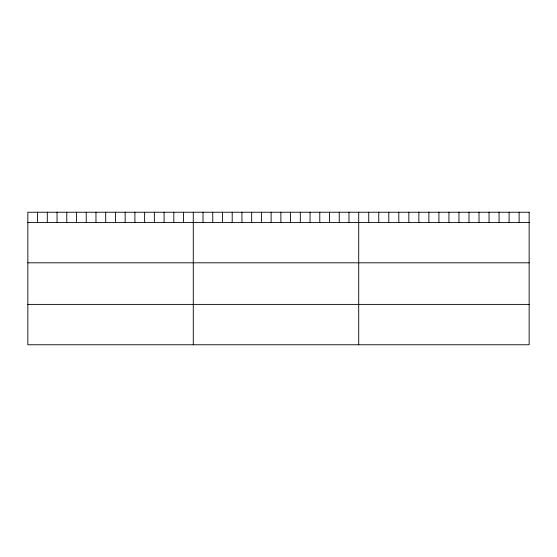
<?xml version="1.0" encoding="UTF-8"?>
<svg xmlns="http://www.w3.org/2000/svg" width="557" height="557" viewBox="0 0 557 557"><rect width="100%" height="100%" fill="white"/><g stroke="black" fill="none" stroke-linecap="round" stroke-linejoin="round"><path stroke-width="0.84" d="M27.85 222.438L529.15 222.438M27.85 262.807L529.15 262.807M27.85 304.394L529.15 304.394M519.124 212.238L519.124 222.438M509.098 212.238L509.098 222.438M499.072 212.238L499.072 222.438M489.046 212.238L489.046 222.438M479.02 212.238L479.02 222.438M468.994 212.238L468.994 222.438M458.968 212.238L458.968 222.438M448.942 212.238L448.942 222.438M438.916 212.238L438.916 222.438M428.89 212.238L428.89 222.438M418.864 212.238L418.864 222.438M408.838 212.238L408.838 222.438M398.812 212.238L398.812 222.438M388.786 212.238L388.786 222.438M378.76 212.238L378.76 222.438M368.734 212.238L368.734 222.438M358.708 212.238L358.708 344.762M348.974 212.238L348.974 222.438M339.248 212.238L339.248 222.438M329.514 212.238L329.514 222.438M319.781 212.238L319.781 222.438M310.054 212.238L310.054 222.438M300.32 212.238L300.32 222.438M290.587 212.238L290.587 222.438M280.86 212.238L280.86 222.438M271.127 212.238L271.127 222.438M261.4 212.238L261.4 222.438M251.667 212.238L251.667 222.438M241.933 212.238L241.933 222.438M232.206 212.238L232.206 222.438M222.473 212.238L222.473 222.438M212.739 212.238L212.739 222.438M203.013 212.238L203.013 222.438M193.279 212.238L193.279 344.762M183.545 212.238L183.545 222.438M173.819 212.238L173.819 222.438M164.085 212.238L164.085 222.438M154.352 212.238L154.352 222.438M144.625 212.238L144.625 222.438M134.891 212.238L134.891 222.438M125.158 212.238L125.158 222.438M115.431 212.238L115.431 222.438M105.698 212.238L105.698 222.438M95.971 212.238L95.971 222.438M86.238 212.238L86.238 222.438M76.504 212.238L76.504 222.438M66.777 212.238L66.777 222.438M57.044 212.238L57.044 222.438M47.31 212.238L47.31 222.438M37.584 212.238L37.584 222.438M529.15 212.238L27.85 212.238L27.85 344.762L529.15 344.762L529.15 212.238"/></g></svg>
